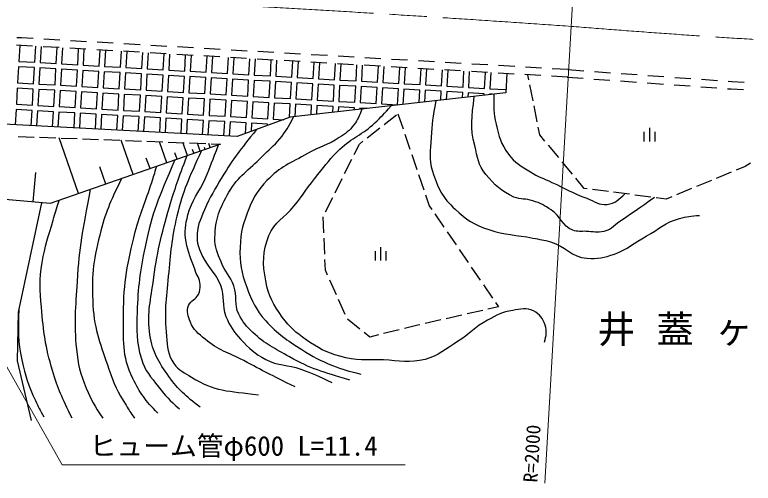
# Model space of a CAD drawing. Units: millimetres, scale not verified. Extents: x 40000 to 680000, y 20000 to 380000.
# Drawn here: x 483311 to 552185, y 249473 to 293179 of the extents above; entities that cross this region are included whole.
import ezdxf
from ezdxf.enums import TextEntityAlignment as Align

# ---------------------------------------------------------------- set-up
doc = ezdxf.new("R2010")
doc.units = ezdxf.units.MM
doc.header["$LTSCALE"] = 1000
doc.linetypes.add('CHAIN', pattern=[18.5, 12, -1.5, 3.5, -1.5])
for name, color, linetype, lineweight in [('M-BGD', 7, 'Continuous', 25), ('M-BMK', 2, 'CHAIN', 13), ('M-STR-HTXT', 7, 'Continuous', 13)]:
    doc.layers.add(name, color=color, linetype=linetype, lineweight=lineweight)
doc.layers.add('M-BMK-HTXT', color=7, linetype='Continuous')
doc.styles.add('ＭＳ ゴシック', font='')
doc.styles.get('ＭＳ ゴシック').set_extended_font_data('MS Gothic')

msp = doc.modelspace()

# ---------------------------------------------------------------- linework, layer by layer
at = {"layer": 'M-BGD'}
for p, q in [((483931, 291020), (483514, 291034)), ((485012, 290957), (483931, 291020)), ((487508, 290812), (486010, 290899)), ((490003, 290668), (488506, 290754)), ((483899, 290321), (483464, 290335)), ((483776, 290325), (483690, 288830)), ((484962, 290259), (483899, 290321)), ((485187, 288743), (485274, 290241)), ((485773, 290212), (485686, 288714)), ((487458, 290114), (485961, 290201)), ((487184, 288628), (487271, 290125)), ((487770, 290096), (487683, 288599)), ((489954, 289969), (488457, 290056)), ((489180, 288512), (489267, 290009)), ((489766, 289980), (489679, 288483)), ((492499, 290523), (491002, 290610)), ((494995, 290378), (493497, 290465)), ((497491, 290233), (495993, 290320)), ((499987, 290088), (498489, 290175)), ((502482, 289943), (500985, 290030)), ((492450, 289824), (490952, 289911)), ((491177, 288396), (491264, 289893)), ((491763, 289864), (491676, 288367)), ((493174, 288280), (493260, 289777)), ((494946, 289680), (493448, 289767)), ((493760, 289748), (493673, 288251)), ((495170, 288164), (495257, 289662)), ((495756, 289633), (495669, 288135)), ((497441, 289535), (495944, 289622)), ((497167, 288048), (497254, 289546)), ((497753, 289517), (497666, 288019)), ((499937, 289390), (498440, 289477)), ((499164, 287932), (499250, 289430)), ((499750, 289401), (499663, 287903)), ((502433, 289245), (500936, 289332)), ((501160, 287816), (501247, 289314)), ((501746, 289285), (501659, 287787)), ((504978, 289798), (503481, 289885)), ((507474, 289654), (505976, 289741)), ((509970, 289509), (508472, 289596)), ((512466, 289364), (510968, 289451)), ((514961, 289219), (513464, 289306)), ((483690, 288830), (485187, 288743)), ((485686, 288714), (487184, 288628)), ((487683, 288599), (489180, 288512)), ((503157, 287701), (503244, 289198)), ((504929, 289100), (503431, 289187)), ((503743, 289169), (503656, 287672)), ((505153, 287585), (505240, 289082)), ((505739, 289053), (505653, 287556)), ((507425, 288955), (505927, 289042)), ((507150, 287469), (507237, 288966)), ((507736, 288937), (507649, 287440)), ((509920, 288811), (508423, 288897)), ((509147, 287353), (509234, 288850)), ((509733, 288821), (509646, 287324)), ((512416, 288666), (510919, 288753)), ((511143, 287237), (511230, 288734)), ((511729, 288706), (511643, 287208)), ((513140, 287121), (513227, 288619)), ((514912, 288521), (513415, 288608)), ((513726, 288590), (513639, 287092)), ((517457, 289074), (515960, 289161)), ((519953, 288929), (518455, 289016)), ((522449, 288785), (520951, 288871)), ((524945, 288640), (523447, 288727)), ((483661, 288331), (483574, 286834)), ((485158, 288244), (483661, 288331)), ((485071, 286747), (485158, 288244)), ((485657, 288215), (485570, 286718)), ((487155, 288128), (485657, 288215)), ((487068, 286631), (487155, 288128)), ((487654, 288099), (487567, 286602)), ((489151, 288013), (487654, 288099)), ((489064, 286515), (489151, 288013)), ((489650, 287984), (489564, 286486)), ((491148, 287897), (489650, 287984)), ((489679, 288483), (491177, 288396)), ((491061, 286399), (491148, 287897)), ((491676, 288367), (493174, 288280)), ((493673, 288251), (495170, 288164)), ((495669, 288135), (497167, 288048)), ((497666, 288019), (499164, 287932)), ((499663, 287903), (501160, 287816)), ((515137, 287005), (515224, 288503)), ((515723, 288474), (515636, 286976)), ((517408, 288376), (515910, 288463)), ((517133, 286889), (517220, 288387)), ((517719, 288358), (517632, 286860)), ((519904, 288231), (518406, 288318)), ((519130, 286773), (519217, 288271)), ((519716, 288242), (519629, 286745)), ((522399, 288086), (520902, 288173)), ((521127, 286658), (521213, 288155)), ((521713, 288126), (521626, 286629)), ((523123, 286542), (523210, 288039)), ((524895, 287941), (523398, 288028)), ((523709, 288010), (523622, 286513)), ((525120, 286426), (525207, 287923)), ((525706, 287894), (525619, 286397)), ((527440, 288495), (525943, 288582)), ((529936, 288350), (528439, 288437)), ((532432, 288205), (530934, 288292)), ((534928, 288060), (533430, 288147)), ((534884, 288063), (536380, 287955)), ((491647, 287868), (491560, 286370)), ((493145, 287781), (491647, 287868)), ((493058, 286283), (493145, 287781)), ((493644, 287752), (493557, 286254)), ((495141, 287665), (493644, 287752)), ((495054, 286167), (495141, 287665)), ((495640, 287636), (495554, 286138)), ((497138, 287549), (495640, 287636)), ((497051, 286052), (497138, 287549)), ((497637, 287520), (497550, 286023)), ((499135, 287433), (497637, 287520)), ((499048, 285936), (499135, 287433)), ((499634, 287404), (499547, 285907)), ((501131, 287317), (499634, 287404)), ((501044, 285820), (501131, 287317)), ((501630, 287288), (501543, 285791)), ((503128, 287201), (501630, 287288)), ((501659, 287787), (503157, 287701)), ((503656, 287672), (505153, 287585)), ((505653, 287556), (507150, 287469)), ((507649, 287440), (509147, 287353)), ((509646, 287324), (511143, 287237)), ((511643, 287208), (513140, 287121)), ((527391, 287797), (525894, 287883)), ((527116, 286310), (527203, 287807)), ((527703, 287778), (527616, 286281)), ((529887, 287652), (528389, 287739)), ((529200, 287692), (529096, 285903)), ((532383, 287507), (530885, 287594)), ((531257, 287118), (531165, 287578)), ((534878, 287362), (533381, 287449)), ((534827, 287366), (536323, 287257)), ((537377, 287883), (538873, 287774)), ((539871, 287702), (541367, 287593)), ((542364, 287521), (543860, 287412)), ((544858, 287340), (546354, 287231)), ((483574, 286834), (485071, 286747)), ((485570, 286718), (487068, 286631)), ((487567, 286602), (489064, 286515)), ((503041, 285704), (503128, 287201)), ((503627, 287172), (503540, 285675)), ((505124, 287085), (503627, 287172)), ((505038, 285588), (505124, 287085)), ((505624, 287057), (505537, 285559)), ((507121, 286970), (505624, 287057)), ((507034, 285472), (507121, 286970)), ((507620, 286941), (507533, 285443)), ((509118, 286854), (507620, 286941)), ((509031, 285356), (509118, 286854)), ((509617, 286825), (509530, 285327)), ((511114, 286738), (509617, 286825)), ((511027, 285240), (511114, 286738)), ((511614, 286709), (511527, 285211)), ((513111, 286622), (511614, 286709)), ((513024, 285124), (513111, 286622)), ((513610, 286593), (513523, 285096)), ((515108, 286506), (513610, 286593)), ((513639, 287092), (515137, 287005)), ((515636, 286976), (517133, 286889)), ((517632, 286860), (519130, 286773)), ((519629, 286745), (521127, 286658)), ((521626, 286629), (523123, 286542)), ((531649, 285157), (531355, 286628)), ((537321, 287185), (538817, 287076)), ((539814, 287004), (541310, 286895)), ((542307, 286823), (543803, 286715)), ((544801, 286642), (546297, 286534)), ((547351, 287159), (548847, 287051)), ((549845, 286978), (550180, 286954)), ((550180, 286954), (551342, 286890)), ((483545, 286335), (483458, 284837)), ((485042, 286248), (483545, 286335)), ((484955, 284750), (485042, 286248)), ((485541, 286219), (485454, 284721)), ((487039, 286132), (485541, 286219)), ((486952, 284634), (487039, 286132)), ((487538, 286103), (487451, 284605)), ((489035, 286016), (487538, 286103)), ((488949, 284518), (489035, 286016)), ((489535, 285987), (489448, 284489)), ((491032, 285900), (489535, 285987)), ((489564, 286486), (491061, 286399)), ((490945, 284403), (491032, 285900)), ((491531, 285871), (491444, 284374)), ((493029, 285784), (491531, 285871)), ((491560, 286370), (493058, 286283)), ((493557, 286254), (495054, 286167)), ((495554, 286138), (497051, 286052)), ((497550, 286023), (499048, 285936)), ((499547, 285907), (501044, 285820)), ((529096, 285903), (509004, 283610)), ((515021, 285009), (515108, 286506)), ((515607, 286477), (515520, 284980)), ((517104, 286390), (515607, 286477)), ((517017, 284893), (517104, 286390)), ((517603, 286361), (517517, 284864)), ((519101, 286274), (517603, 286361)), ((519014, 284777), (519101, 286274)), ((519600, 286245), (519517, 284810)), ((521098, 286158), (519600, 286245)), ((521029, 284983), (521098, 286158)), ((521597, 286129), (521534, 285040)), ((523094, 286043), (521597, 286129)), ((523046, 285213), (523094, 286043)), ((523593, 286014), (523550, 285270)), ((525091, 285927), (523593, 286014)), ((523622, 286513), (525120, 286426)), ((525063, 285443), (525091, 285927)), ((525590, 285898), (525567, 285500)), ((527087, 285811), (525590, 285898)), ((525619, 286397), (527116, 286310)), ((527616, 286281), (529113, 286194)), ((547294, 286461), (548790, 286353)), ((549788, 286280), (550128, 286256)), ((550128, 286256), (551285, 286193)), ((492942, 284287), (493029, 285784)), ((493528, 285755), (493441, 284258)), ((495025, 285668), (493528, 285755)), ((494938, 284171), (495025, 285668)), ((495525, 285639), (495438, 284142)), ((497022, 285552), (495525, 285639)), ((496935, 284055), (497022, 285552)), ((497521, 285523), (497434, 284026)), ((499019, 285436), (497521, 285523)), ((498932, 283939), (499019, 285436)), ((499518, 285408), (499431, 283910)), ((501015, 285321), (499518, 285408)), ((500928, 283823), (501015, 285321)), ((501514, 285292), (501428, 283794)), ((503012, 285205), (501514, 285292)), ((501543, 285791), (503041, 285704)), ((502925, 283707), (503012, 285205)), ((503511, 285176), (503424, 283678)), ((505009, 285089), (503511, 285176)), ((503540, 285675), (505038, 285588)), ((505537, 285559), (507034, 285472)), ((507533, 285443), (509031, 285356)), ((509530, 285327), (511027, 285240)), ((511527, 285211), (513024, 285124)), ((527080, 285673), (527087, 285811)), ((527587, 285782), (527584, 285731)), ((527882, 285765), (527587, 285782)), ((483458, 284837), (484955, 284750)), ((485454, 284721), (486952, 284634)), ((487451, 284605), (488949, 284518)), ((489448, 284489), (490945, 284403)), ((504922, 283591), (505009, 285089)), ((505508, 285060), (505421, 283562)), ((507005, 284973), (505508, 285060)), ((506918, 283475), (507005, 284973)), ((507504, 284944), (507417, 283447)), ((509002, 284857), (507504, 284944)), ((508928, 283582), (509002, 284857)), ((509501, 284828), (509433, 283659)), ((510998, 284741), (509501, 284828)), ((510946, 283832), (510998, 284741)), ((511498, 284712), (511450, 283889)), ((512995, 284625), (511498, 284712)), ((512962, 284062), (512995, 284625)), ((513494, 284596), (513467, 284119)), ((514992, 284509), (513494, 284596)), ((513523, 285096), (515021, 285009)), ((514979, 284292), (514992, 284509)), ((515491, 284480), (515483, 284350)), ((516247, 284437), (515491, 284480)), ((515520, 284980), (517017, 284893)), ((517517, 284864), (519014, 284777)), ((532041, 283196), (531747, 284667)), ((504068, 281815), (466176, 283809)), ((483429, 284338), (483346, 282906)), ((484926, 284251), (483429, 284338)), ((484844, 282827), (484926, 284251)), ((485425, 284222), (485343, 282801)), ((486923, 284135), (485425, 284222)), ((486841, 282722), (486923, 284135)), ((487422, 284106), (487340, 282695)), ((488920, 284019), (487422, 284106)), ((488838, 282617), (488920, 284019)), ((489419, 283990), (489337, 282590)), ((490916, 283903), (489419, 283990)), ((490835, 282511), (490916, 283903)), ((491415, 283874), (491335, 282485)), ((492913, 283787), (491415, 283874)), ((491444, 284374), (492942, 284287)), ((492833, 282406), (492913, 283787)), ((493441, 284258), (494938, 284171)), ((495438, 284142), (496935, 284055)), ((497434, 284026), (498932, 283939)), ((499431, 283910), (500928, 283823)), ((501428, 283794), (502925, 283707)), ((517749, 282926), (518927, 283855)), ((519038, 283943), (519523, 282523)), ((493412, 283759), (493332, 282380)), ((494909, 283672), (493412, 283759)), ((494830, 282301), (494909, 283672)), ((495409, 283643), (495329, 282275)), ((496906, 283556), (495409, 283643)), ((496827, 282196), (496906, 283556)), ((497405, 283527), (497327, 282170)), ((498903, 283440), (497405, 283527)), ((498824, 282091), (498903, 283440)), ((499402, 283411), (499324, 282065)), ((500899, 283324), (499402, 283411)), ((500822, 281986), (500899, 283324)), ((501399, 283295), (501321, 281960)), ((502896, 283208), (501399, 283295)), ((502819, 281881), (502896, 283208)), ((503395, 283179), (503318, 281854)), ((504893, 283092), (503395, 283179)), ((503424, 283678), (504922, 283591)), ((509004, 283610), (504068, 281815)), ((504835, 282094), (504893, 283092)), ((505421, 283562), (506918, 283475)), ((507417, 283447), (508398, 283390)), ((505392, 283063), (505346, 282280)), ((506889, 282976), (505392, 283063)), ((506881, 282838), (506889, 282976)), ((516179, 281688), (517357, 282617)), ((532287, 281965), (532139, 282706)), ((542528, 281370), (542528, 282620)), ((483632, 281828), (485131, 281772)), ((485630, 281753), (487129, 281696)), ((519684, 282050), (520169, 280630)), ((532762, 281392), (532287, 281965)), ((542028, 281370), (542028, 282245)), ((543028, 281370), (543028, 282245)), ((502491, 281118), (486600, 275569)), ((489252, 276495), (487440, 281685)), ((487629, 281678), (489128, 281621)), ((489628, 281602), (491127, 281546)), ((491626, 281527), (493125, 281471)), ((494356, 278277), (493242, 281466)), ((493625, 281452), (495124, 281395)), ((495623, 281377), (497122, 281320)), ((497492, 279372), (496807, 281332)), ((497622, 281301), (499121, 281245)), ((499419, 280045), (498998, 281249)), ((499621, 281226), (501119, 281170)), ((500603, 280459), (500345, 281199)), ((501547, 280788), (501418, 281158)), ((501619, 281151), (502491, 281118)), ((514974, 280152), (515457, 281118)), ((515457, 281118), (515786, 281378)), ((534040, 279853), (533082, 281007)), ((500011, 280252), (499882, 280622)), ((501075, 280623), (501011, 280808)), ((495924, 278824), (495581, 279804)), ((498455, 279708), (498245, 280311)), ((514079, 278363), (514750, 279705)), ((520330, 280157), (520814, 278738)), ((491804, 277386), (491247, 278981)), ((535317, 278314), (534359, 279468)), ((551432, 279023), (550592, 278677)), ((551936, 279332), (551432, 279023)), ((485018, 275712), (485267, 278450)), ((520976, 278264), (521460, 276845)), ((550129, 278486), (548743, 277914)), ((513185, 276574), (513855, 277916)), ((536425, 276979), (535636, 277929)), ((548280, 277724), (546894, 277152)), ((536688, 276945), (536425, 276979)), ((538671, 276685), (537184, 276880)), ((546431, 276962), (545044, 276390)), ((521622, 276372), (521964, 275367)), ((540654, 276426), (539167, 276621)), ((542637, 276167), (541150, 276361)), ((544582, 276200), (544053, 275982)), ((486600, 275569), (480496, 276123)), ((485809, 275641), (483624, 265428)), ((512290, 274785), (512961, 276127)), ((544053, 275982), (543133, 276102)), ((521964, 275367), (522212, 275005)), ((512138, 272837), (512077, 274336)), ((522494, 274592), (523342, 273355)), ((523624, 272942), (524471, 271704)), ((512219, 270839), (512158, 272337)), ((517443, 270246), (517443, 271496)), ((516943, 270246), (516943, 271121)), ((517943, 270246), (517943, 271121)), ((524754, 271292), (525601, 270054)), ((512278, 269363), (512239, 270339)), ((512491, 268885), (512278, 269363)), ((525883, 269641), (526731, 268403)), ((513303, 267057), (512694, 268428)), ((527013, 267991), (527860, 266753)), ((514115, 265230), (513506, 266600)), ((528422, 265933), (527441, 265709)), ((528143, 266340), (528422, 265933)), ((483624, 265428), (483523, 260888)), ((526953, 265598), (525491, 265264)), ((515505, 263845), (514339, 264788)), ((523054, 264708), (521591, 264374)), ((525003, 265153), (523541, 264819)), ((520905, 264218), (519647, 263907)), ((521104, 264263), (520905, 264218)), ((516415, 263108), (515893, 263530)), ((517220, 263307), (516415, 263108)), ((519161, 263787), (517705, 263427)), ((483523, 260888), (484834, 255339))]:
    msp.add_line(p, q, dxfattribs=at)
for points, knots in [([(522578, 285159), (522297, 283573), (522199, 283070), (522148, 281716), (522103, 280488), (521894, 279744), (522263, 278572), (522747, 277035), (523204, 276134), (524377, 275029), (525420, 274048), (526163, 273598), (527520, 273144), (529073, 272624), (530029, 272663), (531635, 272344), (532283, 272214), (532657, 272184), (533292, 272001), (534683, 271599), (535218, 270542), (536664, 270458), (537678, 270399), (538280, 270511), (539235, 270858), (540484, 271311), (541041, 271876), (542207, 272515), (543407, 273173), (543968, 273832), (545293, 274172), (546014, 274358), (546338, 274422), (547179, 274458)], [0, 0, 0, 0, 1, 1, 1, 2, 2, 2, 3, 3, 3, 4, 4, 4, 5, 5, 5, 6, 6, 6, 7, 7, 7, 8, 8, 8, 9, 9, 9, 10, 10, 10, 11, 11, 11, 11]), ([(542973, 276123), (541543, 275111), (541170, 274832), (539978, 274058), (539314, 273626), (539038, 273141), (538264, 272972), (537631, 272834), (537253, 272946), (536607, 272972), (536114, 272992), (535811, 272913), (535349, 273086), (534344, 273465), (534244, 274379), (533349, 274972), (532725, 275386), (532346, 275594), (531635, 275829), (530966, 276051), (530508, 275887), (529863, 276172), (528658, 276706), (528091, 277285), (527235, 278287), (526505, 279141), (526482, 279884), (526206, 280973), (525765, 282713), (525954, 283559), (526158, 285568)], [0, 0, 0, 0, 1, 1, 1, 2, 2, 2, 3, 3, 3, 4, 4, 4, 5, 5, 5, 6, 6, 6, 7, 7, 7, 8, 8, 8, 9, 9, 9, 10, 10, 10, 10]), ([(527988, 285777), (527963, 284526), (527963, 284044), (528206, 282973), (528467, 281821), (528651, 281126), (529349, 280173), (529959, 279340), (530529, 279059), (531406, 278515), (532144, 278058), (532620, 277912), (533406, 277544), (534673, 276951), (535351, 276541), (536664, 276058), (537386, 275792), (537786, 275388), (538549, 275487), (539301, 275584), (539677, 275952), (540213, 276484)], [0, 0, 0, 0, 1, 1, 1, 2, 2, 2, 3, 3, 3, 4, 4, 4, 5, 5, 5, 6, 6, 6, 7, 7, 7, 7]), ([(532721, 262629), (532879, 263249), (532967, 263633), (532778, 264229), (532576, 264863), (532277, 265225), (531692, 265543), (531025, 265906), (530500, 265709), (529749, 265600), (528777, 265459), (528275, 265145), (527406, 264686), (526218, 264058), (525750, 263391), (524606, 262686), (523458, 261978), (522882, 261367), (521577, 261029), (520108, 260648), (519208, 260919), (517691, 260971), (516102, 261026), (515164, 260882), (513634, 261314), (512318, 261686), (511615, 262078), (510491, 262857), (509504, 263541), (508959, 263995), (508262, 264972), (507420, 266150), (506977, 266918), (506719, 268343), (506424, 269972), (506406, 271029), (507005, 272572), (507514, 273886), (508471, 274212), (509348, 275315), (510251, 276451), (510666, 277157), (511576, 278287), (512341, 279235), (512760, 279782), (513634, 280630), (514777, 281740), (515740, 281984), (516891, 283087), (517511, 283681), (517742, 283907), (518402, 284683)], [0, 0, 0, 0, 1, 1, 1, 2, 2, 2, 3, 3, 3, 4, 4, 4, 5, 5, 5, 6, 6, 6, 7, 7, 7, 8, 8, 8, 9, 9, 9, 10, 10, 10, 11, 11, 11, 12, 12, 12, 13, 13, 13, 14, 14, 14, 15, 15, 15, 16, 16, 16, 17, 17, 17, 17]), ([(515668, 284371), (515435, 283704), (515325, 283426), (514948, 282916), (514525, 282343), (514174, 282102), (513577, 281716), (512487, 281010), (511729, 280878), (510605, 280230), (509071, 279345), (508034, 279017), (506833, 277715), (506023, 276837), (505622, 276253), (505176, 275144), (504629, 273782), (504379, 272952), (504319, 271486), (504258, 270016), (504442, 269154), (504947, 267772), (505431, 266448), (505784, 265683), (506719, 264629), (507836, 263369), (508678, 262859), (510091, 261943), (511146, 261258), (511778, 260918), (512948, 260457), (513946, 260064), (514345, 259954), (515577, 259657)], [0, 0, 0, 0, 1, 1, 1, 2, 2, 2, 3, 3, 3, 4, 4, 4, 5, 5, 5, 6, 6, 6, 7, 7, 7, 8, 8, 8, 9, 9, 9, 10, 10, 10, 11, 11, 11, 11]), ([(514548, 259086), (511929, 259897), (510996, 260112), (508948, 261257), (507543, 262043), (506686, 262435), (505519, 263543), (504907, 264124), (504577, 264500), (504205, 265257), (503744, 266192), (504095, 266904), (503747, 267886), (503418, 268818), (502921, 269199), (502547, 270115), (502199, 270967), (501954, 271481), (501976, 272401), (502017, 274130), (502424, 275132), (503290, 276630), (504176, 278161), (505148, 278671), (506376, 279944), (507012, 280603), (507461, 280887), (508033, 281601), (508623, 282337), (508800, 282675), (509317, 283646)], [0, 0, 0, 0, 1, 1, 1, 2, 2, 2, 3, 3, 3, 4, 4, 4, 5, 5, 5, 6, 6, 6, 7, 7, 7, 8, 8, 8, 9, 9, 9, 10, 10, 10, 10]), ([(505850, 282463), (504271, 280468), (503750, 279882), (502662, 278058), (501960, 276883), (501541, 276231), (501004, 274972), (500588, 273996), (500278, 273404), (500319, 272344), (500345, 271645), (500535, 271262), (500833, 270629), (501359, 269514), (502030, 269087), (502490, 267943), (502922, 266871), (502573, 266101), (503004, 265029), (503371, 264115), (503715, 263644), (504376, 262914), (505165, 262044), (505678, 261574), (506719, 261029), (507889, 260415), (508732, 260560), (509976, 260114), (511143, 259696), (511553, 259503), (512891, 258857)], [0, 0, 0, 0, 1, 1, 1, 2, 2, 2, 3, 3, 3, 4, 4, 4, 5, 5, 5, 6, 6, 6, 7, 7, 7, 8, 8, 8, 9, 9, 9, 10, 10, 10, 10]), ([(509462, 258457), (507134, 259617), (506517, 259916), (504662, 260914), (503245, 261677), (502275, 261859), (501061, 262914), (500440, 263454), (499970, 263740), (499690, 264514), (499484, 265085), (499286, 265498), (499519, 266057), (499725, 266554), (500209, 266597), (500433, 267086), (500584, 267416), (500630, 267638), (500604, 268000), (500563, 268592), (500277, 268866), (500090, 269429), (499758, 270427), (499464, 270963), (499290, 272001), (499127, 272972), (499222, 273560), (499461, 274515), (499816, 275929), (500486, 276547), (501061, 277887), (501586, 279107), (501745, 279529), (502305, 281053)], [0, 0, 0, 0, 1, 1, 1, 2, 2, 2, 3, 3, 3, 4, 4, 4, 5, 5, 5, 6, 6, 6, 7, 7, 7, 8, 8, 8, 9, 9, 9, 10, 10, 10, 11, 11, 11, 11]), ([(500737, 280505), (499494, 277799), (499034, 276877), (498433, 274401), (497911, 272254), (497851, 270999), (497633, 268800), (497416, 266623), (497235, 265377), (497461, 263200), (497569, 262166), (497552, 261481), (498147, 260629), (498612, 259962), (499122, 259812), (499804, 259371), (501920, 258006), (503253, 258101), (506033, 257714)], [0, 0, 0, 0, 1, 1, 1, 2, 2, 2, 3, 3, 3, 4, 4, 4, 5, 5, 5, 6, 6, 6, 6]), ([(498226, 279629), (496718, 276020), (496121, 274815), (495461, 271543), (494985, 269185), (494805, 267833), (494718, 265429), (494657, 263726), (494632, 262718), (495118, 261086), (495462, 259934), (495982, 259407), (496718, 258457), (497396, 257583), (497711, 257280), (498661, 256400)], [0, 0, 0, 0, 1, 1, 1, 2, 2, 2, 3, 3, 3, 4, 4, 4, 5, 5, 5, 5]), ([(500604, 256571), (499192, 257667), (498615, 258130), (497690, 259428), (496722, 260787), (496172, 261666), (495918, 263314), (495629, 265193), (495955, 266288), (496204, 268172), (496576, 270980), (496940, 272543), (497747, 275258), (498309, 277149), (498534, 277819), (499390, 280035)], [0, 0, 0, 0, 1, 1, 1, 2, 2, 2, 3, 3, 3, 4, 4, 4, 5, 5, 5, 5]), ([(496661, 256000), (495471, 257221), (495008, 257850), (494318, 259257), (493276, 261383), (493466, 262890), (493461, 265257), (493455, 268278), (493811, 269985), (494547, 272915), (495011, 274764), (495515, 275727), (496090, 277544), (496275, 278130), (496336, 278317), (496558, 279046)], [0, 0, 0, 0, 1, 1, 1, 2, 2, 2, 3, 3, 3, 4, 4, 4, 5, 5, 5, 5]), ([(493279, 277901), (492157, 275622), (491780, 274769), (491232, 272629), (490593, 270131), (490449, 268631), (490604, 266057), (490747, 263669), (491336, 262385), (492089, 260114), (492548, 258731), (492921, 257981), (493690, 256743), (493987, 256264), (494091, 256084), (494490, 255543)], [0, 0, 0, 0, 1, 1, 1, 2, 2, 2, 3, 3, 3, 4, 4, 4, 5, 5, 5, 5]), ([(490344, 276876), (489600, 272884), (489318, 271669), (489118, 268286), (488973, 265835), (488818, 264443), (489061, 262000), (489206, 260535), (489413, 259704), (489975, 258343), (490452, 257189), (490720, 256745), (491518, 255543)], [0, 0, 0, 0, 1, 1, 1, 2, 2, 2, 3, 3, 3, 4, 4, 4, 4]), ([(488661, 255543), (487687, 257516), (487388, 258202), (486832, 260000), (486142, 262230), (486002, 263561), (485803, 265886), (485665, 267510), (485586, 268451), (485861, 270058), (486129, 271627), (486448, 272472), (486889, 274001), (487100, 274731), (487167, 274969), (487446, 275864)], [0, 0, 0, 0, 1, 1, 1, 2, 2, 2, 3, 3, 3, 4, 4, 4, 5, 5, 5, 5]), ([(483683, 265708), (483638, 263568), (483587, 262784), (483975, 260971), (484299, 259453), (484571, 258605), (485232, 257200), (485521, 256585), (485625, 256354), (486032, 255657)], [0, 0, 0, 0, 1, 1, 1, 2, 2, 2, 3, 3, 3, 3])]:
    msp.add_open_spline(points, degree=3, knots=knots, dxfattribs=at)
at = {"layer": 'M-BMK'}
for centre, radius, start, end in [((390991, -1751204), 2048385, 85.9626, 87.89115), ((604785, 1145792), 856525, 265.34093, 267.34932)]:
    msp.add_arc(centre, radius, start, end, dxfattribs=at)
at = {"layer": 'M-STR-HTXT'}
for p, q in [((535213, 292097), (538272, 344978)), ((463834, 293499), (487720, 251191)), ((535213, 292097), (532747, 249473)), ((487720, 251191), (519724, 251191))]:
    msp.add_line(p, q, dxfattribs=at)

# ---------------------------------------------------------------- texts
at = {"layer": 'M-BMK-HTXT', "insert": (548649, 262255), "char_height": 2566, "attachment_point": 8, "style": 'ＭＳ ゴシック'}
msp.add_mtext('\\T1.57;井蓋ヶ浴', dxfattribs=at)
at = {"layer": 'M-STR-HTXT', "style": 'ＭＳ ゴシック'}
msp.add_text('R=2000', height=1320, rotation=86.689, dxfattribs=at).set_placement((532447, 249491), align=Align.BOTTOM_LEFT)
msp.add_text('ヒューム管φ600 L=11.4', height=1833, dxfattribs=at).set_placement((503722, 251491), align=Align.BOTTOM_CENTER)

doc.saveas('drawing.dxf')
